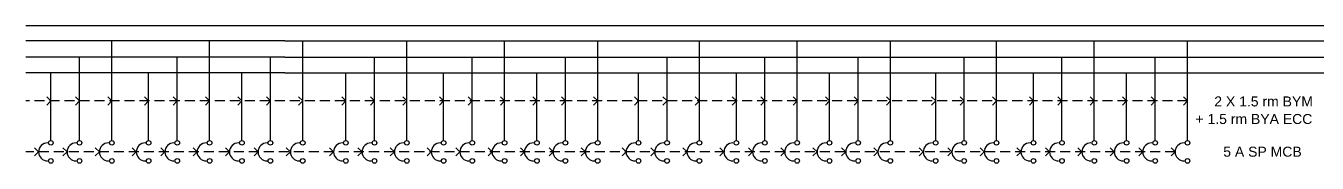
# Model space of a CAD drawing. Header units: inches. Extents: x 507 to 10591, y -111 to 2919.
# Drawn here: x 4530 to 5820, y 1241 to 1378 of the extents above; entities that cross this region are included whole.
import ezdxf

# ---------------------------------------------------------------- set-up
doc = ezdxf.new("R2010")
doc.units = ezdxf.units.IN
doc.header["$LTSCALE"] = 40
doc.header["$MEASUREMENT"] = 0
doc.linetypes.add('HIDDEN', pattern=[0.375, 0.25, -0.125])
doc.styles.get("Standard").update_dxf_attribs({"font": 'arial.ttf'})

msp = doc.modelspace()

# ---------------------------------------------------------------- linework, layer by layer
for p, q in [((7136.9, 1378.2), (4530, 1378.2)), ((4788.9, 1363.1), (4530, 1363.1)), ((4615.9, 1305.9), (4615.9, 1363.1)), ((4713.6, 1305.9), (4713.6, 1363.1)), ((4788.9, 1363.1), (6620.6, 1363.1)), ((4806.7, 1305.9), (4806.7, 1363.1)), ((4910.7, 1305.9), (4910.7, 1363.1)), ((5008.4, 1305.9), (5008.4, 1363.1)), ((5101.5, 1305.9), (5101.5, 1363.1)), ((5203.1, 1305.9), (5203.1, 1363.1)), ((5300.8, 1305.9), (5300.8, 1363.1)), ((5393.9, 1305.9), (5393.9, 1363.1)), ((5500, 1305.9), (5500, 1363.1)), ((5597.7, 1305.9), (5597.7, 1363.1)), ((5690.8, 1305.9), (5690.8, 1363.1)), ((4788.9, 1347), (4530, 1347)), ((4583.6, 1305.9), (4583.6, 1347)), ((4681.3, 1305.9), (4681.3, 1347)), ((4774.4, 1305.9), (4774.4, 1347)), ((4788.9, 1347), (6620.6, 1347)), ((4878.4, 1305.9), (4878.4, 1347)), ((4976.1, 1305.9), (4976.1, 1347)), ((5069.2, 1305.9), (5069.2, 1347)), ((5170.8, 1305.9), (5170.8, 1347)), ((5268.5, 1305.9), (5268.5, 1347)), ((5361.7, 1305.9), (5361.7, 1347)), ((5467.7, 1305.9), (5467.7, 1347)), ((5565.4, 1305.9), (5565.4, 1347)), ((5658.6, 1305.9), (5658.6, 1347)), ((4788.9, 1331.3), (4530, 1331.3)), ((4555, 1305.9), (4555, 1331.3)), ((4652.7, 1305.9), (4652.7, 1331.3)), ((4745.9, 1305.9), (4745.9, 1331.3)), ((4788.9, 1331.3), (6620.6, 1331.3)), ((4849.8, 1305.9), (4849.8, 1331.3)), ((4947.5, 1305.9), (4947.5, 1331.3)), ((5040.7, 1305.9), (5040.7, 1331.3)), ((5142.2, 1305.9), (5142.2, 1331.3)), ((5240, 1305.9), (5240, 1331.3)), ((5333.1, 1305.9), (5333.1, 1331.3)), ((5439.2, 1305.9), (5439.2, 1331.3)), ((5536.9, 1305.9), (5536.9, 1331.3)), ((5630, 1305.9), (5630, 1331.3)), ((4555, 1303.1), (4551, 1307.1)), ((4555, 1263.5), (4555, 1305.9)), ((4583.6, 1303.1), (4579.5, 1307.1)), ((4583.6, 1263.5), (4583.6, 1305.9)), ((4615.9, 1303.1), (4611.8, 1307.1)), ((4615.9, 1263.5), (4615.9, 1305.9)), ((4652.7, 1303.1), (4648.7, 1307.1)), ((4652.7, 1263.5), (4652.7, 1305.9)), ((4681.3, 1303.1), (4677.2, 1307.1)), ((4681.3, 1263.5), (4681.3, 1305.9)), ((4713.6, 1303.1), (4709.5, 1307.1)), ((4713.6, 1263.5), (4713.6, 1305.9)), ((4745.9, 1303.1), (4741.8, 1307.1)), ((4745.9, 1263.5), (4745.9, 1305.9)), ((4774.4, 1303.1), (4770.4, 1307.1)), ((4774.4, 1263.5), (4774.4, 1305.9)), ((4806.7, 1303.1), (4802.6, 1307.1)), ((4806.7, 1263.5), (4806.7, 1305.9)), ((4849.8, 1303.1), (4845.8, 1307.1)), ((4849.8, 1263.5), (4849.8, 1305.9)), ((4878.4, 1303.1), (4874.3, 1307.1)), ((4878.4, 1263.5), (4878.4, 1305.9)), ((4910.7, 1303.1), (4906.6, 1307.1)), ((4910.7, 1263.5), (4910.7, 1305.9)), ((4947.5, 1303.1), (4943.5, 1307.1)), ((4947.5, 1263.5), (4947.5, 1305.9)), ((4976.1, 1303.1), (4972, 1307.1)), ((4976.1, 1263.5), (4976.1, 1305.9)), ((5008.4, 1303.1), (5004.3, 1307.1)), ((5008.4, 1263.5), (5008.4, 1305.9)), ((5040.7, 1303.1), (5036.6, 1307.1)), ((5040.7, 1263.5), (5040.7, 1305.9)), ((5069.2, 1303.1), (5065.2, 1307.1)), ((5069.2, 1263.5), (5069.2, 1305.9)), ((5101.5, 1303.1), (5097.4, 1307.1)), ((5101.5, 1263.5), (5101.5, 1305.9)), ((5142.2, 1303.1), (5138.2, 1307.1)), ((5142.2, 1263.5), (5142.2, 1305.9)), ((5170.8, 1303.1), (5166.7, 1307.1)), ((5170.8, 1263.5), (5170.8, 1305.9)), ((5203.1, 1303.1), (5199, 1307.1)), ((5203.1, 1263.5), (5203.1, 1305.9)), ((5240, 1303.1), (5235.9, 1307.1)), ((5240, 1263.5), (5240, 1305.9)), ((5268.5, 1303.1), (5264.4, 1307.1)), ((5268.5, 1263.5), (5268.5, 1305.9)), ((5300.8, 1303.1), (5296.7, 1307.1)), ((5300.8, 1263.5), (5300.8, 1305.9)), ((5333.1, 1303.1), (5329, 1307.1)), ((5333.1, 1263.5), (5333.1, 1305.9)), ((5361.7, 1303.1), (5357.6, 1307.1)), ((5361.7, 1263.5), (5361.7, 1305.9)), ((5393.9, 1303.1), (5389.9, 1307.1)), ((5393.9, 1263.5), (5393.9, 1305.9)), ((5439.2, 1303.1), (5435.1, 1307.1)), ((5439.2, 1263.5), (5439.2, 1305.9)), ((5467.7, 1303.1), (5463.7, 1307.1)), ((5467.7, 1263.5), (5467.7, 1305.9)), ((5500, 1303.1), (5495.9, 1307.1)), ((5500, 1263.5), (5500, 1305.9)), ((5536.9, 1303.1), (5532.8, 1307.1)), ((5536.9, 1263.5), (5536.9, 1305.9)), ((5565.4, 1303.1), (5561.4, 1307.1)), ((5565.4, 1263.5), (5565.4, 1305.9)), ((5597.7, 1303.1), (5593.6, 1307.1)), ((5597.7, 1263.5), (5597.7, 1305.9)), ((5630, 1303.1), (5625.9, 1307.1)), ((5630, 1263.5), (5630, 1305.9)), ((5658.6, 1303.1), (5654.5, 1307.1)), ((5658.6, 1263.5), (5658.6, 1305.9)), ((5690.8, 1303.1), (5686.8, 1307.1)), ((5690.8, 1263.5), (5690.8, 1305.9)), ((4555, 1303.1), (4551, 1299)), ((4583.6, 1303.1), (4579.5, 1299)), ((4615.9, 1303.1), (4611.8, 1299)), ((4652.7, 1303.1), (4648.7, 1299)), ((4681.3, 1303.1), (4677.2, 1299)), ((4713.6, 1303.1), (4709.5, 1299)), ((4745.9, 1303.1), (4741.8, 1299)), ((4774.4, 1303.1), (4770.4, 1299)), ((4806.7, 1303.1), (4802.6, 1299)), ((4849.8, 1303.1), (4845.8, 1299)), ((4878.4, 1303.1), (4874.3, 1299)), ((4910.7, 1303.1), (4906.6, 1299)), ((4947.5, 1303.1), (4943.5, 1299)), ((4976.1, 1303.1), (4972, 1299)), ((5008.4, 1303.1), (5004.3, 1299)), ((5040.7, 1303.1), (5036.6, 1299)), ((5069.2, 1303.1), (5065.2, 1299)), ((5101.5, 1303.1), (5097.4, 1299)), ((5142.2, 1303.1), (5138.2, 1299)), ((5170.8, 1303.1), (5166.7, 1299)), ((5203.1, 1303.1), (5199, 1299)), ((5240, 1303.1), (5235.9, 1299)), ((5268.5, 1303.1), (5264.4, 1299)), ((5300.8, 1303.1), (5296.7, 1299)), ((5333.1, 1303.1), (5329, 1299)), ((5361.7, 1303.1), (5357.6, 1299)), ((5393.9, 1303.1), (5389.9, 1299)), ((5439.2, 1303.1), (5435.1, 1299)), ((5467.7, 1303.1), (5463.7, 1299)), ((5500, 1303.1), (5495.9, 1299)), ((5536.9, 1303.1), (5532.8, 1299)), ((5565.4, 1303.1), (5561.4, 1299)), ((5597.7, 1303.1), (5593.6, 1299)), ((5630, 1303.1), (5625.9, 1299)), ((5658.6, 1303.1), (5654.5, 1299)), ((5690.8, 1303.1), (5686.8, 1299)), ((4542.6, 1252.1), (4538.6, 1256.2)), ((4542.6, 1252.1), (4538.6, 1248.1)), ((4571.2, 1252.1), (4567.1, 1256.2)), ((4571.2, 1252.1), (4567.1, 1248.1)), ((4603.5, 1252.1), (4599.4, 1256.2)), ((4603.5, 1252.1), (4599.4, 1248.1)), ((4640.3, 1252.1), (4636.3, 1256.2)), ((4640.3, 1252.1), (4636.3, 1248.1)), ((4668.9, 1252.1), (4664.8, 1256.2)), ((4668.9, 1252.1), (4664.8, 1248.1)), ((4701.2, 1252.1), (4697.1, 1256.2)), ((4701.2, 1252.1), (4697.1, 1248.1)), ((4733.5, 1252.1), (4729.4, 1256.2)), ((4733.5, 1252.1), (4729.4, 1248.1)), ((4762.1, 1252.1), (4758, 1256.2)), ((4762.1, 1252.1), (4758, 1248.1)), ((4794.3, 1252.1), (4790.2, 1256.2)), ((4794.3, 1252.1), (4790.2, 1248.1)), ((4837.4, 1252.1), (4833.4, 1256.2)), ((4837.4, 1252.1), (4833.4, 1248.1)), ((4866, 1252.1), (4861.9, 1256.2)), ((4866, 1252.1), (4861.9, 1248.1)), ((4898.3, 1252.1), (4894.2, 1256.2)), ((4898.3, 1252.1), (4894.2, 1248.1)), ((4935.1, 1252.1), (4931.1, 1256.2)), ((4935.1, 1252.1), (4931.1, 1248.1)), ((4963.7, 1252.1), (4959.6, 1256.2)), ((4963.7, 1252.1), (4959.6, 1248.1)), ((4996, 1252.1), (4991.9, 1256.2)), ((4996, 1252.1), (4991.9, 1248.1)), ((5028.3, 1252.1), (5024.2, 1256.2)), ((5028.3, 1252.1), (5024.2, 1248.1)), ((5056.8, 1252.1), (5052.8, 1256.2)), ((5056.8, 1252.1), (5052.8, 1248.1)), ((5089.1, 1252.1), (5085, 1256.2)), ((5089.1, 1252.1), (5085, 1248.1)), ((5129.9, 1252.1), (5125.8, 1256.2)), ((5129.9, 1252.1), (5125.8, 1248.1)), ((5158.4, 1252.1), (5154.4, 1256.2)), ((5158.4, 1252.1), (5154.4, 1248.1)), ((5190.7, 1252.1), (5186.6, 1256.2)), ((5190.7, 1252.1), (5186.6, 1248.1)), ((5227.6, 1252.1), (5223.5, 1256.2)), ((5227.6, 1252.1), (5223.5, 1248.1)), ((5256.1, 1252.1), (5252.1, 1256.2)), ((5256.1, 1252.1), (5252.1, 1248.1)), ((5288.4, 1252.1), (5284.3, 1256.2)), ((5288.4, 1252.1), (5284.3, 1248.1)), ((5320.7, 1252.1), (5316.6, 1256.2)), ((5320.7, 1252.1), (5316.6, 1248.1)), ((5349.3, 1252.1), (5345.2, 1256.2)), ((5349.3, 1252.1), (5345.2, 1248.1)), ((5381.5, 1252.1), (5377.5, 1256.2)), ((5381.5, 1252.1), (5377.5, 1248.1)), ((5426.8, 1252.1), (5422.7, 1256.2)), ((5426.8, 1252.1), (5422.7, 1248.1)), ((5455.3, 1252.1), (5451.3, 1256.2)), ((5455.3, 1252.1), (5451.3, 1248.1)), ((5487.6, 1252.1), (5483.5, 1256.2)), ((5487.6, 1252.1), (5483.5, 1248.1)), ((5524.5, 1252.1), (5520.4, 1256.2)), ((5524.5, 1252.1), (5520.4, 1248.1)), ((5553.1, 1252.1), (5549, 1256.2)), ((5553.1, 1252.1), (5549, 1248.1)), ((5585.3, 1252.1), (5581.2, 1256.2)), ((5585.3, 1252.1), (5581.2, 1248.1)), ((5617.6, 1252.1), (5613.6, 1256.2)), ((5617.6, 1252.1), (5613.6, 1248.1)), ((5646.2, 1252.1), (5642.1, 1256.2)), ((5646.2, 1252.1), (5642.1, 1248.1)), ((5678.5, 1252.1), (5674.4, 1256.2)), ((5678.5, 1252.1), (5674.4, 1248.1))]:
    msp.add_line(p, q)
at = {"linetype": 'HIDDEN'}
for p, q in [((5073.7, 1303.1), (4530, 1303.1)), ((5690.8, 1303.1), (5073.7, 1303.1)), ((4927.9, 1252.1), (4530, 1252.1)), ((5678.5, 1252.1), (4927.9, 1252.1))]:
    msp.add_line(p, q, dxfattribs=at)
for centre in [(4555, 1261.2), (4583.6, 1261.2), (4615.9, 1261.2), (4652.7, 1261.2), (4681.3, 1261.2), (4713.6, 1261.2), (4745.9, 1261.2), (4774.4, 1261.2), (4806.7, 1261.2), (4849.8, 1261.2), (4878.4, 1261.2), (4910.7, 1261.2), (4947.5, 1261.2), (4976.1, 1261.2), (5008.4, 1261.2), (5040.7, 1261.2), (5069.2, 1261.2), (5101.5, 1261.2), (5142.2, 1261.2), (5170.8, 1261.2), (5203.1, 1261.2), (5240, 1261.2), (5268.5, 1261.2), (5300.8, 1261.2), (5333.1, 1261.2), (5361.7, 1261.2), (5393.9, 1261.2), (5439.2, 1261.2), (5467.7, 1261.2), (5500, 1261.2), (5536.9, 1261.2), (5565.4, 1261.2), (5597.7, 1261.2), (5630, 1261.2), (5658.6, 1261.2), (5690.8, 1261.2), (4555, 1243.1), (4583.6, 1243.1), (4615.9, 1243.1), (4652.7, 1243.1), (4681.3, 1243.1), (4713.6, 1243.1), (4745.9, 1243.1), (4774.4, 1243.1), (4806.7, 1243.1), (4849.8, 1243.1), (4878.4, 1243.1), (4910.7, 1243.1), (4947.5, 1243.1), (4976.1, 1243.1), (5008.4, 1243.1), (5040.7, 1243.1), (5069.2, 1243.1), (5101.5, 1243.1), (5142.2, 1243.1), (5170.8, 1243.1), (5203.1, 1243.1), (5240, 1243.1), (5268.5, 1243.1), (5300.8, 1243.1), (5333.1, 1243.1), (5361.7, 1243.1), (5393.9, 1243.1), (5439.2, 1243.1), (5467.7, 1243.1), (5500, 1243.1), (5536.9, 1243.1), (5565.4, 1243.1), (5597.7, 1243.1), (5630, 1243.1), (5658.6, 1243.1), (5690.8, 1243.1)]:
    msp.add_circle(centre, 2.28)
for centre in [(4551.7, 1252.1), (4580.2, 1252.1), (4612.5, 1252.1), (4649.4, 1252.1), (4678, 1252.1), (4710.2, 1252.1), (4742.5, 1252.1), (4771.1, 1252.1), (4803.4, 1252.1), (4846.5, 1252.1), (4875, 1252.1), (4907.3, 1252.1), (4944.2, 1252.1), (4972.8, 1252.1), (5005, 1252.1), (5037.3, 1252.1), (5065.9, 1252.1), (5098.2, 1252.1), (5138.9, 1252.1), (5167.5, 1252.1), (5199.7, 1252.1), (5236.6, 1252.1), (5265.2, 1252.1), (5297.4, 1252.1), (5329.7, 1252.1), (5358.3, 1252.1), (5390.6, 1252.1), (5435.8, 1252.1), (5464.4, 1252.1), (5496.7, 1252.1), (5533.5, 1252.1), (5562.1, 1252.1), (5594.4, 1252.1), (5626.7, 1252.1), (5655.2, 1252.1), (5687.5, 1252.1)]:
    msp.add_arc(centre, 9.04, 90, 270)

# ---------------------------------------------------------------- texts
for s, p in [('2 X 1.5 rm BYM', (5717.6, 1297.6)), ('+ 1.5 rm BYA ECC', (5698.8, 1280)), ('5 A SP MCB', (5726.6, 1247.3))]:
    msp.add_text(s, height=10).set_placement(p)

doc.saveas('drawing.dxf')
